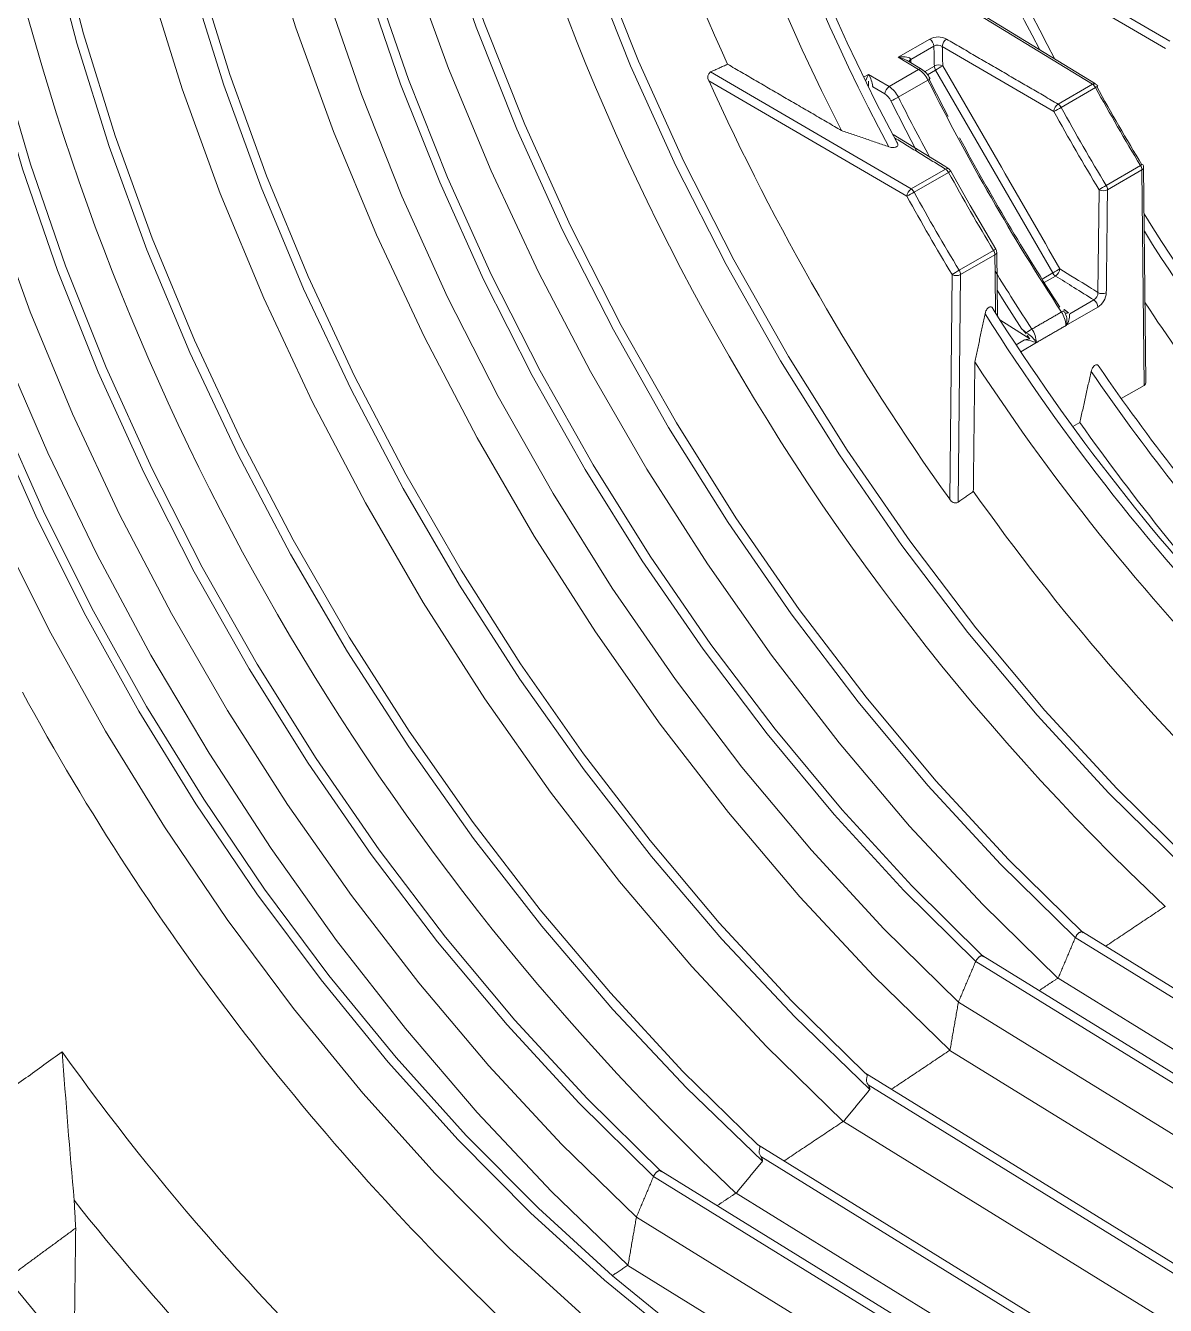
# Model space of a CAD drawing. Extents: x 8 to 113, y 1 to 87.
# Drawn here: x 69.386 to 71.294, y 61.791 to 63.933 of the extents above; entities that cross this region are included whole.
import ezdxf

# ---------------------------------------------------------------- set-up
doc = ezdxf.new("R2010")
doc.units = 0
doc.header["$MEASUREMENT"] = 0
doc.layers.add('OBJECT', color=7, linetype='CONTINUOUS')

msp = doc.modelspace()

# ---------------------------------------------------------------- linework, layer by layer
at = {"layer": 'OBJECT', "linetype": 'Continuous', "lineweight": 15}
for p, q in [((71.3007, 63.9068), (71.0099, 64.0764)), ((71.0203, 64.0541), (71.2936, 63.8947)), ((70.8575, 64.0268), (71.1716, 63.8346)), ((71.1767, 63.8351), (70.8641, 64.0263)), ((70.8992, 63.9103), (70.8463, 63.8797)), ((70.8674, 63.876), (70.9062, 63.8984)), ((71.1069, 63.7892), (70.9202, 63.898)), ((70.8463, 63.8797), (70.8806, 63.8593)), ((70.8856, 63.8597), (70.8614, 63.8742)), ((70.8676, 63.8705), (70.8674, 63.8751)), ((70.9069, 63.8651), (70.8905, 63.8556)), ((70.868, 63.6594), (70.5324, 63.8552)), ((70.7968, 63.8512), (70.7894, 63.8469)), ((70.8311, 63.8307), (70.7968, 63.8512)), ((70.8806, 63.8593), (70.8311, 63.8307)), ((70.8954, 63.8506), (70.9089, 63.8584)), ((70.5295, 63.8406), (70.8609, 63.6472)), ((70.7968, 63.8316), (70.7965, 63.8399)), ((70.8038, 63.831), (70.8038, 63.8305)), ((70.8038, 63.8305), (70.8239, 63.8185)), ((70.8466, 63.813), (70.8961, 63.8416)), ((71.1716, 63.8346), (71.114, 63.8014)), ((71.1191, 63.7959), (71.1767, 63.8291)), ((70.9243, 63.6976), (70.8381, 63.7504)), ((70.9313, 63.6933), (70.9243, 63.6976)), ((70.9307, 63.693), (70.9309, 63.6929)), ((71.252, 63.6986), (71.1944, 63.6653)), ((71.261, 63.3366), (71.2571, 63.6955)), ((70.9256, 63.6926), (70.868, 63.6594)), ((70.8731, 63.6538), (70.9307, 63.6871)), ((71.1966, 63.6581), (71.2542, 63.6913)), ((71.2542, 63.6913), (71.2581, 63.3307)), ((71.1806, 63.486), (71.1826, 63.6581)), ((71.006, 63.5566), (70.9484, 63.5233)), ((70.9506, 63.5161), (71.0082, 63.5493)), ((71.0125, 63.4476), (71.0112, 63.5535)), ((70.9366, 63.5161), (70.9326, 63.14)), ((70.9466, 63.1352), (70.9506, 63.5161)), ((71.1051, 63.5188), (71.0872, 63.5084)), ((71.0908, 63.5028), (71.1098, 63.5137)), ((71.1272, 63.4308), (71.1805, 63.4616)), ((71.1738, 63.4737), (71.1337, 63.4505)), ((71.0666, 63.4085), (71.0165, 63.4404)), ((71.0578, 63.4067), (71.0438, 63.3986)), ((71.0514, 63.3871), (71.0777, 63.4022)), ((71.2581, 63.3307), (71.2198, 63.3086)), ((71.1504, 63.2685), (71.1388, 63.2618)), ((71.5451, 62.1751), (71.155, 62.4161)), ((71.1428, 62.4067), (71.549, 62.1558)), ((70.9761, 62.3668), (71.5221, 62.0296)), ((71.5338, 62.0392), (70.9883, 62.3762)), ((71.5669, 62.0589), (71.1141, 62.3387)), ((70.9472, 62.2987), (71.5024, 61.9558)), ((71.5011, 61.8669), (70.933, 62.2178)), ((71.3584, 61.8294), (70.7907, 62.1801)), ((70.796, 62.1602), (71.3467, 61.82)), ((71.3257, 61.7461), (70.7549, 62.0988)), ((71.1816, 61.7077), (70.611, 62.0602)), ((70.6164, 62.0402), (71.1699, 61.6983)), ((70.4371, 62.007), (70.9918, 61.6645)), ((71.0035, 61.6741), (70.4492, 62.0164)), ((71.1489, 61.6244), (70.5753, 61.9788)), ((70.4083, 61.9389), (70.9721, 61.5907)), ((70.9708, 61.5017), (70.3942, 61.8579))]:
    msp.add_line(p, q, dxfattribs=at)
at = {"layer": 'OBJECT', "linetype": 'Continuous', "lineweight": 15, "flags": 128}
for points in [[(70.4083, 61.9389), (70.283, 62.0612), (70.1614, 62.1922), (70.044, 62.331), (69.9316, 62.4769), (69.8247, 62.6291), (69.7241, 62.7868), (69.6301, 62.949), (69.5435, 63.1148), (69.4646, 63.2833), (69.3939, 63.4535), (69.3318, 63.6246), (69.2786, 63.7955), (69.2347, 63.9652), (69.2003, 64.1328), (69.1756, 64.2975), (69.1607, 64.4581), (69.1558, 64.6139), (69.1607, 64.764), (69.1756, 64.9075), (69.2003, 65.0435), (69.2347, 65.1715), (69.2786, 65.2905), (69.2917, 65.3203)], [(70.4371, 62.007), (70.3126, 62.1294), (70.1919, 62.2605), (70.0756, 62.3997), (69.9644, 62.5459), (69.8591, 62.6985), (69.7601, 62.8564), (69.6682, 63.0188), (69.5839, 63.1847), (69.5076, 63.353), (69.4398, 63.5229), (69.381, 63.6932), (69.3314, 63.8631), (69.2914, 64.0314), (69.2611, 64.1971), (69.2409, 64.3594), (69.2307, 64.5172), (69.2307, 64.6695), (69.2409, 64.8156), (69.2611, 64.9545), (69.2914, 65.0853), (69.3314, 65.2074), (69.3468, 65.2458)], [(70.4504, 62.0147), (70.3259, 62.1371), (70.2051, 62.2682), (70.0888, 62.4073), (69.9777, 62.5536), (69.8723, 62.7062), (69.7734, 62.8641), (69.6815, 63.0265), (69.5972, 63.1924), (69.5209, 63.3607), (69.4531, 63.5306), (69.3943, 63.7009), (69.3447, 63.8707), (69.3047, 64.039), (69.2744, 64.2048), (69.2542, 64.3671), (69.244, 64.5248), (69.244, 64.6772), (69.2542, 64.8233), (69.2744, 64.9621), (69.3047, 65.093), (69.3447, 65.2151), (69.354, 65.2386)], [(71.3225, 62.5266), (71.1987, 62.6484), (71.0787, 62.7788), (70.9631, 62.9172), (70.8526, 63.0627), (70.7479, 63.2144), (70.6496, 63.3715), (70.5583, 63.5329), (70.4744, 63.6979), (70.3986, 63.8653), (70.3313, 64.0342), (70.2728, 64.2035), (70.2235, 64.3724), (70.1837, 64.5397), (70.1537, 64.7045), (70.1336, 64.8659), (70.1235, 65.0227), (70.1235, 65.1742), (70.1253, 65.2162)], [(71.3358, 62.5343), (71.212, 62.656), (71.092, 62.7865), (70.9764, 62.9249), (70.8659, 63.0704), (70.7612, 63.2221), (70.6629, 63.3791), (70.5716, 63.5406), (70.4877, 63.7056), (70.4119, 63.873), (70.3446, 64.0418), (70.2861, 64.2112), (70.2368, 64.3801), (70.197, 64.5474), (70.167, 64.7122), (70.1469, 64.8735), (70.1368, 65.0304), (70.1368, 65.1819), (70.1381, 65.2142)], [(70.6193, 62.0326), (70.4924, 62.1551), (70.369, 62.2864), (70.2499, 62.4259), (70.1358, 62.5726), (70.0273, 62.7259), (69.925, 62.8847), (69.8295, 63.0483), (69.7414, 63.2156), (69.6612, 63.3857), (69.5893, 63.5576), (69.5261, 63.7304), (69.4721, 63.9031), (69.4274, 64.0747), (69.3924, 64.2441), (69.3672, 64.4105), (69.3521, 64.5729), (69.347, 64.7303), (69.3521, 64.8819), (69.3672, 65.0268), (69.3924, 65.1642), (69.4022, 65.2051)], [(70.6114, 62.0599), (70.4862, 62.1826), (70.3647, 62.3139), (70.2474, 62.4531), (70.135, 62.5993), (70.0283, 62.7518), (69.9278, 62.9096), (69.8339, 63.072), (69.7474, 63.238), (69.6686, 63.4066), (69.598, 63.577), (69.536, 63.7482), (69.483, 63.9191), (69.4391, 64.089), (69.4048, 64.2567), (69.3801, 64.4214), (69.3653, 64.5821), (69.3603, 64.738), (69.3653, 64.8881), (69.3801, 65.0317), (69.4048, 65.1679), (69.4121, 65.1993)], [(70.7544, 62.099), (70.6258, 62.2242), (70.5008, 62.3582), (70.3802, 62.5004), (70.2647, 62.65), (70.1549, 62.806), (70.0514, 62.9676), (69.9549, 63.134), (69.8658, 63.304), (69.7846, 63.4769), (69.712, 63.6516), (69.6481, 63.8271), (69.5935, 64.0024), (69.5483, 64.1766), (69.5129, 64.3487), (69.4875, 64.5176), (69.4722, 64.6825), (69.4671, 64.8424), (69.4722, 64.9964), (69.4875, 65.1436), (69.4892, 65.1549)], [(70.7989, 62.1526), (70.6733, 62.2739), (70.5513, 62.404), (70.4335, 62.5421), (70.3207, 62.6874), (70.2134, 62.8391), (70.1122, 62.9963), (70.0179, 63.1582), (69.9308, 63.3237), (69.8514, 63.4921), (69.7803, 63.6622), (69.7179, 63.8332), (69.6644, 64.0041), (69.6203, 64.1738), (69.5857, 64.3415), (69.5608, 64.5061), (69.5458, 64.6668), (69.5408, 64.8225), (69.5458, 64.9725), (69.5605, 65.1137)], [(70.7911, 62.1798), (70.6673, 62.3014), (70.547, 62.4314), (70.4311, 62.5692), (70.32, 62.714), (70.2145, 62.8649), (70.115, 63.0212), (70.0223, 63.1819), (69.9367, 63.3461), (69.8589, 63.513), (69.7891, 63.6816), (69.7278, 63.8509), (69.6753, 64.0201), (69.632, 64.1881), (69.5981, 64.354), (69.5737, 64.517), (69.559, 64.676), (69.5541, 64.8302), (69.559, 64.9788), (69.5718, 65.1072)], [(70.9327, 62.218), (70.8054, 62.3421), (70.6818, 62.4749), (70.5625, 62.6157), (70.4482, 62.7638), (70.3396, 62.9183), (70.2373, 63.0783), (70.1418, 63.243), (70.0537, 63.4114), (69.9735, 63.5825), (69.9016, 63.7554), (69.8384, 63.9291), (69.7844, 64.1026), (69.7398, 64.275), (69.7048, 64.4453), (69.6796, 64.6125), (69.6645, 64.7757), (69.6595, 64.9339), (69.6626, 65.0548)], [(70.9472, 62.2987), (70.8225, 62.4213), (70.7015, 62.5527), (70.585, 62.692), (70.4736, 62.8386), (70.368, 62.9914), (70.2689, 63.1496), (70.1768, 63.3123), (70.0923, 63.4785), (70.0159, 63.6472), (69.948, 63.8174), (69.889, 63.988), (69.8393, 64.1582), (69.7992, 64.3268), (69.7689, 64.4929), (69.7486, 64.6554), (69.7384, 64.8135), (69.7384, 64.9662), (69.7404, 65.0099)], [(70.9761, 62.3668), (70.8559, 62.4856), (70.7393, 62.6128), (70.6271, 62.7476), (70.5198, 62.8894), (70.4181, 63.0371), (70.3227, 63.19), (70.234, 63.3472), (70.1526, 63.5077), (70.0791, 63.6706), (70.0137, 63.8349), (69.957, 63.9996), (69.9091, 64.1639), (69.8706, 64.3266), (69.8414, 64.4869), (69.8219, 64.6438), (69.8121, 64.7964), (69.8121, 64.9437), (69.813, 64.9679)], [(70.9894, 62.3744), (70.8692, 62.4932), (70.7526, 62.6204), (70.6403, 62.7553), (70.5331, 62.897), (70.4314, 63.0448), (70.336, 63.1977), (70.2473, 63.3549), (70.1659, 63.5154), (70.0924, 63.6783), (70.027, 63.8426), (69.9702, 64.0073), (69.9224, 64.1715), (69.8838, 64.3343), (69.8547, 64.4946), (69.8352, 64.6515), (69.8254, 64.804), (69.8254, 64.9514), (69.8257, 64.9614)], [(71.1561, 62.4144), (71.0309, 62.5373), (70.9095, 62.6691), (70.7926, 62.8089), (70.6808, 62.9559), (70.5749, 63.1092), (70.4754, 63.2679), (70.383, 63.4311), (70.2982, 63.5979), (70.2214, 63.7671), (70.1533, 63.9378), (70.0941, 64.1091), (70.0442, 64.2798), (70.004, 64.449), (69.9736, 64.6156), (69.9532, 64.7787), (69.943, 64.9373), (69.9424, 64.9569)], [(71.1137, 62.3389), (70.9878, 62.4618), (70.8655, 62.5933), (70.7476, 62.7328), (70.6345, 62.8794), (70.5272, 63.0323), (70.426, 63.1907), (70.3315, 63.3537), (70.2444, 63.5203), (70.1651, 63.6896), (70.0941, 63.8607), (70.0316, 64.0326), (69.9782, 64.2043), (69.9341, 64.3749), (69.8995, 64.5434), (69.8747, 64.7088), (69.8597, 64.8703), (69.8559, 64.9496)], [(71.1428, 62.4067), (71.0176, 62.5296), (70.8962, 62.6614), (70.7793, 62.8012), (70.6675, 62.9482), (70.5616, 63.1015), (70.4621, 63.2603), (70.3697, 63.4235), (70.2849, 63.5902), (70.2082, 63.7594), (70.14, 63.9302), (70.0808, 64.1014), (70.0309, 64.2721), (69.9907, 64.4413), (69.9603, 64.608), (69.9399, 64.7711), (69.9297, 64.9297), (69.9291, 64.9516)], [(70.3939, 61.8582), (70.2662, 61.9819), (70.1419, 62.1142), (70.0219, 62.2545), (69.9067, 62.4019), (69.7969, 62.5557), (69.6931, 62.715), (69.5959, 62.8791), (69.5058, 63.0469), (69.4233, 63.2177), (69.3488, 63.3905), (69.2827, 63.5644), (69.2254, 63.7385), (69.1771, 63.9117), (69.1382, 64.0833), (69.1088, 64.2522), (69.0992, 64.3236)], [(70.5863, 61.5672), (70.4543, 61.6632), (70.324, 61.7697), (70.1962, 61.8861), (70.0715, 62.0118), (69.9507, 62.146), (69.8345, 62.2879), (69.7235, 62.4368), (69.6184, 62.5917), (69.5198, 62.7518), (69.4283, 62.9161), (69.3443, 63.0838), (69.2684, 63.2539), (69.201, 63.4253), (69.1425, 63.597), (69.0933, 63.7682), (69.0535, 63.9378), (69.0235, 64.1048), (69.0046, 64.2557)], [(70.8674, 63.8751), (70.8662, 63.8743), (70.8653, 63.8733), (70.8647, 63.8722), (70.8647, 63.8722)], [(70.93, 63.7809), (70.9227, 63.7947), (70.8977, 63.8437)], [(70.8341, 63.8069), (70.8591, 63.758), (70.8773, 63.7233)], [(71.0097, 63.5586), (70.9666, 63.6318), (70.9343, 63.6893)], [(71.0119, 63.4902), (71.0237, 63.4713), (71.0534, 63.425)], [(70.6093, 61.6366), (70.4814, 61.7298), (70.3551, 61.8331), (70.2311, 61.9461), (70.1102, 62.068), (69.9931, 62.1981), (69.8805, 62.3358), (69.7729, 62.4801), (69.671, 62.6304), (69.5754, 62.7856), (69.4867, 62.945), (69.4053, 63.1076), (69.3317, 63.2725)], [(70.6226, 61.6443), (70.4947, 61.7375), (70.3684, 61.8408), (70.2444, 61.9537), (70.1235, 62.0756), (70.0064, 62.2058), (69.8938, 62.3434), (69.7862, 62.4878), (69.6843, 62.6381), (69.5887, 62.7933), (69.5, 62.9527), (69.4186, 63.1153), (69.345, 63.2802)], [(70.1851, 61.1125), (70.0539, 61.1936), (69.9098, 61.2972), (69.7872, 61.3964), (69.6857, 61.4864), (69.605, 61.5634), (69.5418, 61.6272), (69.4785, 61.6942), (69.4124, 61.7678), (69.2731, 61.936)]]:
    msp.add_lwpolyline(points, dxfattribs=at)
at = {"layer": 'OBJECT', "linetype": 'Continuous', "lineweight": 15}
for centre, radius, start, end in [((73.6985, 65.2771), 3.3158, 186.5995, 207.2819), ((73.7045, 65.267), 3.2589, 187.1682, 208.1409), ((73.7209, 65.276), 3.2623, 187.3017, 208.135), ((74.0418, 65.3871), 4.0161, 188.3859, 226.8148), ((74.4396, 65.6568), 3.792, 194.4825, 207.7316), ((74.4679, 65.6704), 3.8081, 194.9366, 208.1004), ((73.9534, 65.4199), 3.7305, 191.4731, 204.5807), ((73.4805, 65.0691), 4.2416, 192.1925, 226.7608), ((70.9131, 63.8838), 0.0299, 61.5779, 117.6839), ((70.8907, 63.8973), 0.0155, 3.8989, 56.6788), ((70.936, 63.8969), 0.0158, 123.3145, 176.0718), ((70.9128, 63.8858), 0.0143, 58.6992, 117.7525), ((70.8375, 63.8325), 0.0481, 60.2412, 79.4833), ((70.8701, 63.8709), 0.00574, 118.152, 165.9292), ((70.8497, 63.8746), 0.0177, 1.6039, 4.3914), ((70.9141, 63.8508), 0.0161, 65.0845, 116.9706), ((70.9215, 63.8659), 0.0147, 183.3802, 210.9911), ((74.8017, 57.1496), 7.7564, 120.02251, 120.12473), ((70.539, 63.8463), 0.0111, 126.7344, 211.1622), ((70.8576, 63.817), 0.0697, 150.6296, 159.7335), ((70.7509, 63.8241), 0.0533, 7.4381, 30.5275), ((70.8835, 63.8555), 0.00476, 63.6993, 127.5105), ((70.857, 63.8229), 0.0434, 25.584, 57.0498), ((70.866, 63.8282), 0.0372, 25.3345, 58.1418), ((70.8929, 63.8497), 0.00873, 291.5752, 319.8032), ((74.3028, 65.5455), 4.1406, 204.3147, 215.5165), ((70.7975, 63.8192), 0.0133, 62.1833, 63.9253), ((70.8395, 63.8175), 0.0156, 122.4769, 176.3625), ((70.8075, 63.7943), 0.0434, 25.584, 57.0498), ((74.3997, 65.6012), 3.9206, 206.6676, 213.2169), ((71.1745, 63.8307), 0.00485, 63.0793, 126.7303), ((71.1637, 63.8223), 0.0147, 27.7108, 57.2256), ((71.1715, 63.8265), 0.01, 28.8185, 58.5374), ((71.1643, 63.8527), 0.0267, 297.6019, 306.699), ((74.4473, 65.6286), 3.733, 208.8191, 211.1319), ((74.4645, 65.6385), 3.7503, 208.8187, 211.1317), ((70.8085, 63.7947), 0.0284, 25.5838, 57.0498), ((70.7983, 63.8967), 0.0967, 291.7321, 300.0054), ((74.3342, 65.5643), 3.9025, 206.6634, 208.3313), ((71.1227, 63.7882), 0.0158, 123.2584, 176.0319), ((71.1061, 63.789), 0.0147, 27.7108, 57.2256), ((70.9855, 64.0273), 0.2673, 297.0305, 299.9972), ((74.3113, 65.5502), 3.6564, 208.7908, 211.1632), ((74.3086, 65.5487), 3.6394, 208.7908, 211.1631), ((74.418, 65.6118), 3.9394, 208.2871, 213.0781), ((70.9285, 63.6887), 0.00484, 62.9949, 126.7595), ((70.9255, 63.6845), 0.01, 28.7907, 58.5164), ((71.2667, 63.6753), 0.0275, 113.5045, 122.3166), ((71.2396, 63.6908), 0.0146, 2.0623, 32.3208), ((71.2521, 63.6959), 0.00501, 294.3551, 355.7386), ((71.2471, 63.6954), 0.01, 0.6146, 31.1325), ((70.9177, 63.6803), 0.0147, 27.7108, 57.2256), ((70.9202, 63.7077), 0.0231, 296.8304, 307.3195), ((74.1202, 65.4399), 3.6394, 208.7908, 211.1631), ((70.8767, 63.6461), 0.0158, 123.2384, 176.0146), ((70.7376, 63.8891), 0.2715, 297.0295, 299.9499), ((70.8601, 63.647), 0.0147, 27.7108, 57.2256), ((73.9888, 65.3641), 3.5542, 208.7638, 211.193), ((71.3329, 63.4254), 0.277, 119.9983, 122.8605), ((71.1897, 63.672), 0.0156, 242.9355, 296.6061), ((71.1821, 63.6575), 0.0146, 2.0623, 32.3208), ((73.9897, 65.3647), 3.5691, 208.7632, 211.1937), ((74.5122, 65.6404), 3.8316, 211.8632, 224.9576), ((74.5012, 65.6336), 3.8339, 212.2372, 224.5907), ((71.0209, 63.5329), 0.028, 113.6545, 122.3207), ((70.9936, 63.5488), 0.0146, 2.0623, 32.3208), ((71.0063, 63.5538), 0.0049, 293.608, 356.5366), ((71.0012, 63.5534), 0.01, 0.6376, 31.1632), ((71.089, 63.2802), 0.2809, 120.0457, 122.8683), ((70.9361, 63.5155), 0.0146, 2.0623, 32.3208), ((74.3394, 65.5658), 3.9079, 211.5342, 213.2198), ((65.5063, 73.2489), 11.226, 299.91635, 299.98697), ((71.1009, 63.5274), 0.0163, 302.928, 353.8724), ((70.9437, 63.53), 0.0156, 242.9538, 296.6306), ((71.118, 63.5259), 0.0148, 209.0743, 235.9209), ((71.1662, 63.4859), 0.0145, 302.1279, 0.3009), ((71.1643, 63.4873), 0.0304, 302.2458, 357.3517), ((71.1877, 63.4998), 0.0156, 242.9031, 296.5606), ((74.0014, 65.3491), 3.543, 212.2533, 223.9719), ((71.1651, 63.4609), 0.0155, 2.7339, 55.5341), ((74.6389, 65.724), 4.0628, 213.718, 219.5325), ((73.983, 65.3378), 3.5368, 212.2475, 224.2949), ((71.0789, 63.4274), 0.0484, 4.0604, 32.5585), ((71.1286, 63.4569), 0.00555, 201.6495, 298.8332), ((71.1036, 63.4394), 0.0251, 340.016, 27.3162), ((71.1067, 63.4475), 0.0265, 320.8094, 5.5015), ((71.1265, 63.3283), 0.1118, 120.2474, 126.0828), ((71.0399, 63.3796), 0.0441, 30.9158, 58.7089), ((71.0362, 63.4011), 0.0414, 1.6146, 35.0042), ((71.0446, 63.3103), 0.0977, 70.1992, 81.8427), ((73.9943, 65.3366), 3.6036, 213.0765, 225.1207), ((74.3631, 65.5566), 3.8798, 214.5941, 221.365), ((74.3811, 65.5678), 3.8856, 214.5967, 221.0602), ((71.255, 63.3358), 0.00594, 301.051, 7.7461), ((74.3773, 65.5569), 3.9559, 215.3427, 222.3035), ((74.0924, 65.3665), 3.8254, 215.3461, 226.3427), ((73.1405, 64.8597), 4.2786, 208.5124, 226.8495), ((87.0495, 63.5175), 17.6503, 184.23029, 185.03997), ((72.781, 64.5978), 4.0974, 215.5497, 227.1807), ((72.7094, 64.5229), 4.1283, 218.2519, 227.4545)]:
    msp.add_arc(centre, radius, start, end, dxfattribs=at)
msp.add_ellipse((70.8462, 63.8716), major_axis=(0.0211, 0.0046), ratio=0.365434, start_param=6.250117, end_param=7.768553, dxfattribs=at)
for points, knots in [([(70.1057, 61.0283), (70.0275, 61.0775), (69.8712, 61.1758), (69.641, 61.3647), (69.417, 61.5816), (69.2034, 61.8267), (69.0041, 62.0955), (68.8238, 62.3821), (68.6658, 62.6815), (68.5326, 62.9886), (68.4265, 63.2981), (68.3495, 63.6047), (68.3027, 63.9033), (68.287, 64.1886), (68.3027, 64.4558), (68.3495, 64.7003), (68.4265, 64.9179), (68.5326, 65.1051), (68.6658, 65.2582), (68.8237, 65.3757), (69.0047, 65.4518), (69.1545, 65.4882), (69.2474, 65.4858), (69.2683, 65.4852)], [0, 0, 0, 0, 0.0484559, 0.0969118, 0.1453677, 0.1947963, 0.2442249, 0.2936534, 0.343082, 0.3925105, 0.4419391, 0.4913677, 0.5407963, 0.5902248, 0.6396534, 0.689082, 0.7385106, 0.7879391, 0.8373677, 0.8867962, 0.9362248, 0.9856534, 1, 1, 1, 1]), ([(70.1198, 65.2409), (70.1996, 65.1914), (70.3591, 65.0924), (70.5942, 64.9006), (70.8212, 64.6811), (71.0362, 64.4343), (71.2356, 64.1655), (71.4157, 63.8789), (71.5744, 63.5794), (71.7052, 63.2727), (71.7857, 63.0551), (71.8135, 62.943), (71.816, 62.9328)], [0, 0, 0, 0, 0.109888, 0.219776, 0.329665, 0.439553, 0.549441, 0.659329, 0.769217, 0.879106, 0.988994, 1, 1, 1, 1]), ([(70.9062, 63.8984), (70.9063, 63.8923), (70.9065, 63.8812), (70.9068, 63.8701), (70.9069, 63.8651)], [0, 0, 0, 0, 0.546767, 1, 1, 1, 1]), ([(70.9209, 63.8653), (70.9208, 63.8709), (70.9206, 63.8818), (70.9203, 63.8927), (70.9202, 63.898)], [0, 0, 0, 0, 0.511516, 1, 1, 1, 1]), ([(71.1171, 63.5257), (71.0845, 63.5823), (71.0192, 63.6956), (70.9536, 63.8088), (70.9209, 63.8653)], [0, 0, 0, 0, 0.500121, 1, 1, 1, 1]), ([(70.9089, 63.8584), (70.9417, 63.8018), (71.0072, 63.6887), (71.0725, 63.5754), (71.1051, 63.5188)], [0, 0, 0, 0, 0.499879, 1, 1, 1, 1]), ([(70.8034, 63.8312), (70.8035, 63.831), (70.8036, 63.8308), (70.8038, 63.8306), (70.8038, 63.8305)], [0, 0, 0, 0, 0.830382, 1, 1, 1, 1]), ([(70.8441, 63.7376), (70.8448, 63.7367), (70.846, 63.7352), (70.8461, 63.7329), (70.8452, 63.7311), (70.8435, 63.7298), (70.8412, 63.729), (70.8382, 63.7287), (70.8346, 63.7289), (70.8321, 63.7296), (70.8308, 63.73)], [0, 0, 0, 0, 0.182851, 0.309806, 0.413656, 0.517999, 0.610448, 0.704739, 0.84174, 1, 1, 1, 1]), ([(71.1806, 63.486), (71.1759, 63.489), (71.1547, 63.5022), (71.1335, 63.5154), (71.1171, 63.5257)], [0, 0, 0, 0, 0.224711, 1, 1, 1, 1]), ([(71.1098, 63.5137), (71.12, 63.5073), (71.1414, 63.494), (71.1627, 63.4806), (71.1738, 63.4737)], [0, 0, 0, 0, 0.47979, 1, 1, 1, 1]), ([(70.9918, 63.4506), (70.9922, 63.4522), (70.9929, 63.4548), (70.9948, 63.4582), (70.9968, 63.4605), (70.9988, 63.4619), (71.0007, 63.4625), (71.0025, 63.4622), (71.0041, 63.4609), (71.0047, 63.4592), (71.0051, 63.4583)], [0, 0, 0, 0, 0.184137, 0.311189, 0.415929, 0.521167, 0.615176, 0.711502, 0.850217, 1, 1, 1, 1]), ([(71.1197, 63.4535), (71.1206, 63.4539), (71.1223, 63.4549), (71.1236, 63.4554), (71.1236, 63.4552), (71.1234, 63.4549), (71.1234, 63.4549)], [0, 0, 0, 0, 0.324178, 0.648411, 0.972693, 1, 1, 1, 1]), ([(71.0534, 63.425), (71.0535, 63.425), (71.0558, 63.4223), (71.058, 63.4196), (71.0603, 63.417)], [0, 0, 0, 0, 0.024817, 1, 1, 1, 1]), ([(71.0584, 63.407), (71.0585, 63.407), (71.0612, 63.4074), (71.064, 63.408), (71.0666, 63.4085)], [0, 0, 0, 0, 0.016274, 1, 1, 1, 1]), ([(71.1693, 63.3539), (71.1698, 63.3554), (71.1705, 63.358), (71.1726, 63.3615), (71.1748, 63.3638), (71.177, 63.365), (71.1789, 63.3653), (71.1806, 63.3648), (71.1819, 63.3635), (71.1824, 63.3622), (71.1826, 63.3615)], [0, 0, 0, 0, 0.18956, 0.317294, 0.445852, 0.555346, 0.656164, 0.763204, 0.887323, 1, 1, 1, 1]), ([(70.9326, 63.14), (70.9334, 63.139), (70.9351, 63.137), (70.9383, 63.1349), (70.9416, 63.1339), (70.9445, 63.134), (70.946, 63.1349), (70.9466, 63.1352)], [0, 0, 0, 0, 0.232971, 0.466144, 0.657973, 0.850832, 1, 1, 1, 1]), ([(71.1549, 62.4161), (71.1548, 62.4161), (71.1545, 62.4163), (71.1538, 62.4165), (71.1529, 62.4164), (71.1518, 62.4162), (71.1507, 62.4157), (71.1495, 62.415), (71.1483, 62.4141), (71.1471, 62.413), (71.146, 62.4118), (71.145, 62.4105), (71.1438, 62.4088), (71.1432, 62.4075), (71.1428, 62.4067)], [0, 0, 0, 0, 0.039794, 0.121781, 0.203522, 0.28495, 0.366287, 0.447547, 0.528829, 0.610135, 0.691379, 0.772688, 0.853925, 1, 1, 1, 1]), ([(70.9883, 62.3761), (70.9882, 62.3762), (70.9879, 62.3764), (70.9872, 62.3765), (70.9862, 62.3765), (70.9852, 62.3762), (70.984, 62.3757), (70.9829, 62.375), (70.9817, 62.3742), (70.9805, 62.3731), (70.9794, 62.3719), (70.9784, 62.3706), (70.9772, 62.3689), (70.9765, 62.3676), (70.9761, 62.3668)], [0, 0, 0, 0, 0.039799, 0.121808, 0.203472, 0.284961, 0.36623, 0.447484, 0.528699, 0.609938, 0.69122, 0.772453, 0.853679, 1, 1, 1, 1]), ([(69.1989, 62.0364), (69.2006, 62.0376), (69.2631, 62.0827), (69.3459, 62.1424), (69.427, 62.2009), (69.4473, 62.2156)], [0, 0, 0, 0, 0.019939, 0.755356, 1, 1, 1, 1]), ([(70.7911, 62.1798), (70.7923, 62.1791), (70.7939, 62.1781), (70.7946, 62.177), (70.7947, 62.176), (70.7945, 62.1748), (70.7941, 62.1733), (70.7937, 62.1715), (70.7934, 62.1695), (70.7934, 62.1672), (70.7939, 62.164), (70.7951, 62.1617), (70.796, 62.1602)], [0, 0, 0, 0, 0.203826, 0.283262, 0.360867, 0.438493, 0.516101, 0.593715, 0.671337, 0.748733, 0.826133, 1, 1, 1, 1]), ([(70.796, 62.1602), (70.7964, 62.1595), (70.7971, 62.1583), (70.798, 62.1567), (70.7986, 62.1554), (70.7989, 62.1544), (70.7991, 62.1536), (70.7991, 62.1531), (70.799, 62.1528), (70.7989, 62.1527), (70.7989, 62.1526)], [0, 0, 0, 0, 0.303108, 0.514061, 0.660106, 0.800008, 0.880913, 0.932465, 0.971212, 1, 1, 1, 1]), ([(70.6144, 62.0578), (70.6146, 62.0575), (70.615, 62.057), (70.6151, 62.0561), (70.6149, 62.0549), (70.6145, 62.0534), (70.6141, 62.0515), (70.6138, 62.0495), (70.6138, 62.0472), (70.6143, 62.044), (70.6155, 62.0418), (70.6164, 62.0402)], [0, 0, 0, 0, 0.100006, 0.197713, 0.295417, 0.393142, 0.490846, 0.58855, 0.685966, 0.783379, 1, 1, 1, 1]), ([(70.6164, 62.0402), (70.6168, 62.0395), (70.6176, 62.0383), (70.6184, 62.0367), (70.619, 62.0354), (70.6194, 62.0344), (70.6195, 62.0337), (70.6195, 62.0332), (70.6195, 62.0328), (70.6194, 62.0327), (70.6193, 62.0326)], [0, 0, 0, 0, 0.303109, 0.514034, 0.66002, 0.798907, 0.881188, 0.932064, 0.970689, 1, 1, 1, 1]), ([(70.4492, 62.0164), (70.4491, 62.0165), (70.4488, 62.0167), (70.4481, 62.0168), (70.4471, 62.0168), (70.4461, 62.0165), (70.445, 62.016), (70.4438, 62.0153), (70.4426, 62.0144), (70.4414, 62.0134), (70.4403, 62.0122), (70.4393, 62.0109), (70.4381, 62.0092), (70.4375, 62.0079), (70.4371, 62.007)], [0, 0, 0, 0, 0.039795, 0.121782, 0.20346, 0.284952, 0.366288, 0.447548, 0.528829, 0.610072, 0.691381, 0.772628, 0.853867, 1, 1, 1, 1])]:
    msp.add_open_spline(points, degree=3, knots=knots, dxfattribs=at)
for points in [[(71.114, 63.8014), (70.9273, 63.9101)], [(70.5324, 63.8552), (70.5609, 63.8681)], [(70.7515, 63.7572), (70.5609, 63.8681)], [(70.8308, 63.73), (70.7515, 63.7572)], [(70.8409, 63.7446), (70.9256, 63.6926)], [(71.1947, 63.4859), (71.1966, 63.6581)], [(71.0082, 63.5493), (71.0093, 63.4522)], [(71.1312, 63.4521), (71.1238, 63.4579)], [(70.9747, 63.3699), (70.9918, 63.4506)], [(71.1197, 63.4535), (71.0702, 63.4249)], [(71.0607, 63.4187), (71.0534, 63.425)], [(71.0621, 63.4148), (71.0666, 63.4085)], [(71.0777, 63.4023), (71.1272, 63.4309)], [(70.9721, 63.1534), (70.9747, 63.3699)], [(71.1504, 63.2685), (71.1693, 63.3539)], [(70.9721, 63.1534), (70.9466, 63.1352)], [(71.2933, 62.4588), (71.1936, 62.3922)], [(71.2937, 62.4586), (71.2933, 62.4588)], [(71.1428, 62.4067), (71.1141, 62.3387)], [(70.9761, 62.3668), (70.9472, 62.2987)], [(71.1137, 62.3389), (71.0824, 62.318)], [(71.1141, 62.3387), (71.1137, 62.3389)], [(70.9472, 62.2987), (70.933, 62.2178)], [(70.9327, 62.218), (70.8349, 62.1527)], [(70.933, 62.2178), (70.9327, 62.218)], [(70.7989, 62.1526), (70.7549, 62.0988)], [(70.7544, 62.099), (70.6553, 62.0328)], [(70.7549, 62.0988), (70.7544, 62.099)], [(70.6193, 62.0326), (70.5753, 61.9788)], [(70.4371, 62.007), (70.4083, 61.9389)], [(69.4674, 61.9669), (69.47, 61.9205)], [(70.5748, 61.979), (70.5436, 61.9582)], [(70.5753, 61.9788), (70.5748, 61.979)], [(70.4083, 61.9389), (70.3942, 61.8578)], [(69.47, 61.9205), (69.3556, 61.8364)], [(69.4673, 61.7067), (69.47, 61.9205)], [(70.3939, 61.8582), (70.3682, 61.841)]]:
    msp.add_open_spline(points, degree=1, dxfattribs=at)

doc.saveas('drawing.dxf')
